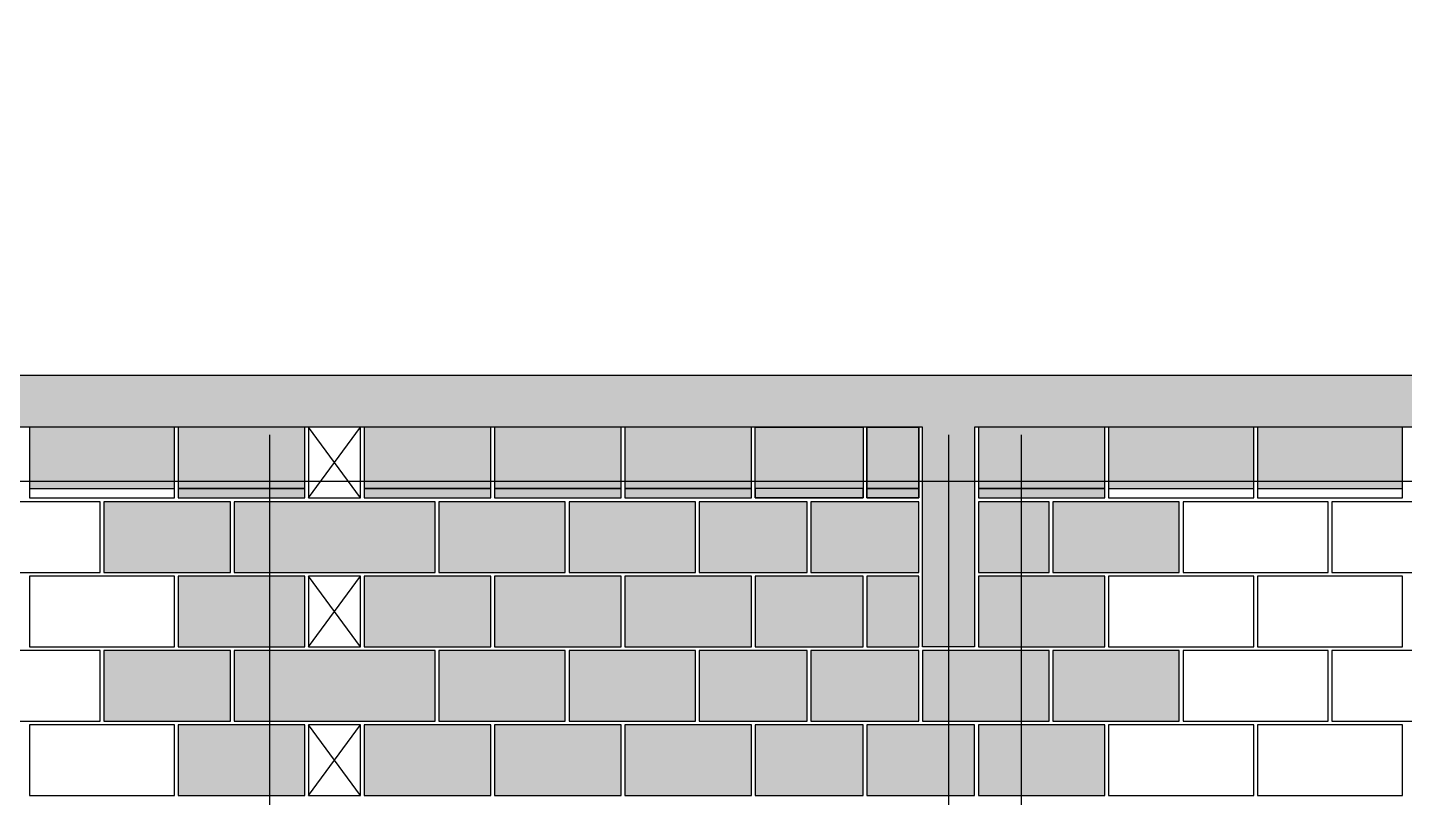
# Model space of a CAD drawing. Extents: x -1.9 to 86, y -1.6 to 60.9.
# Drawn here: x 16.45 to 23.85, y 33.05 to 37.19 of the extents above; entities that cross this region are included whole.
import ezdxf

# ---------------------------------------------------------------- set-up
doc = ezdxf.new("R2010")
doc.units = 0
doc.header["$MEASUREMENT"] = 0
doc.linetypes.add('ESTILO_TQS_0001', pattern=[0.45, 0.3, -0.15])
for name, color, linetype in [('33', 7, 'CONTINUOUS'), ('PENA_01', 1, 'CONTINUOUS'), ('PENA_02', 2, 'CONTINUOUS'), ('PENA_03', 3, 'CONTINUOUS'), ('PENA_05', 5, 'CONTINUOUS'), ('PENA_09', 254, 'CONTINUOUS'), ('PENA_11', 252, 'CONTINUOUS'), ('PENA_19', 240, 'CONTINUOUS'), ('PENA_21', 100, 'CONTINUOUS'), ('PENA_23', 50, 'CONTINUOUS'), ('PENA_27', 21, 'CONTINUOUS'), ('PENA_28', 135, 'CONTINUOUS')]:
    doc.layers.add(name, color=color, linetype=linetype)

msp = doc.modelspace()

# ---------------------------------------------------------------- linework, layer by layer
at = {"layer": '33', "linetype": 'Continuous'}
msp.add_lwpolyline([(21.2374, 34.7075), (21.2374, 34.6575), (20.9574, 34.6575), (20.9574, 34.7075), (21.2374, 34.7075)], dxfattribs=at)
for points in [[(21.2374, 34.7075), (21.2374, 34.6575), (20.9574, 34.6575)], [(21.2374, 34.7075), (20.9574, 34.6575), (20.9574, 34.7075)], [(21.2374, 34.7075), (20.9574, 34.7075), (21.2374, 34.7075)]]:
    msp.add_solid(points, dxfattribs=at)
at = {"layer": 'PENA_01', "linetype": 'Continuous'}
for p, q in [((16.4574, 34.7075), (17.2374, 34.7075)), ((17.2574, 34.7075), (17.9374, 34.7075)), ((18.2574, 34.7075), (18.9374, 34.7075)), ((18.9574, 34.7075), (19.6374, 34.7075)), ((19.6574, 34.7075), (20.3374, 34.7075)), ((21.5574, 34.7075), (22.2374, 34.7075)), ((22.2574, 34.7075), (23.0374, 34.7075)), ((23.0574, 34.7075), (23.8374, 34.7075))]:
    msp.add_line(p, q, dxfattribs=at)
at = {"layer": 'PENA_01', "linetype": 'ESTILO_TQS_0001'}
msp.add_line((20.9574, 34.7075), (21.2374, 34.7075), dxfattribs=at)
at = {"layer": 'PENA_02', "linetype": 'Continuous'}
for p, q in [((18.2374, 35.0375), (17.9574, 35.0375)), ((17.9574, 35.0375), (17.9574, 34.6575)), ((18.2374, 34.6575), (18.2374, 35.0375)), ((17.9574, 34.6575), (18.2374, 34.6575)), ((18.2374, 34.2375), (17.9574, 34.2375)), ((17.9574, 34.2375), (17.9574, 33.8575)), ((18.2374, 33.8575), (18.2374, 34.2375)), ((17.9574, 33.8575), (18.2374, 33.8575)), ((18.2374, 33.4375), (17.9574, 33.4375)), ((17.9574, 33.4375), (17.9574, 33.0575)), ((18.2374, 33.0575), (18.2374, 33.4375)), ((17.9574, 33.0575), (18.2374, 33.0575))]:
    msp.add_line(p, q, dxfattribs=at)
at = {"layer": 'PENA_02', "linetype": 'ESTILO_TQS_0001'}
msp.add_line((20.9374, 34.7075), (20.3574, 34.7075), dxfattribs=at)
at = {"layer": 'PENA_02', "linetype": 'Continuous'}
for points in [[(8.2574, 35.3175), (31.2374, 35.3175), (31.2374, 35.0375), (21.5374, 35.0375), (21.5374, 33.8575), (21.2574, 33.8575), (21.2574, 35.0375), (8.2574, 35.0375), (8.2574, 35.3175)], [(16.4574, 34.6575), (17.2374, 34.6575), (17.2374, 35.0375), (16.4574, 35.0375), (16.4574, 34.6575)], [(17.2574, 34.6575), (17.9374, 34.6575), (17.9374, 35.0375), (17.2574, 35.0375), (17.2574, 34.6575)], [(18.2574, 34.6575), (18.9374, 34.6575), (18.9374, 35.0375), (18.2574, 35.0375), (18.2574, 34.6575)], [(18.9574, 34.6575), (19.6374, 34.6575), (19.6374, 35.0375), (18.9574, 35.0375), (18.9574, 34.6575)], [(19.6574, 34.6575), (20.3374, 34.6575), (20.3374, 35.0375), (19.6574, 35.0375), (19.6574, 34.6575)], [(20.9374, 34.6575), (20.3574, 34.6575), (20.3574, 35.0375), (20.9374, 35.0375), (20.9374, 34.6575)], [(20.9574, 34.6575), (21.2374, 34.6575), (21.2374, 35.0375), (20.9574, 35.0375), (20.9574, 34.6575)], [(21.5574, 34.6575), (22.2374, 34.6575), (22.2374, 35.0375), (21.5574, 35.0375), (21.5574, 34.6575)], [(22.2574, 34.6575), (23.0374, 34.6575), (23.0374, 35.0375), (22.2574, 35.0375), (22.2574, 34.6575)], [(23.0574, 34.6575), (23.8374, 34.6575), (23.8374, 35.0375), (23.0574, 35.0375), (23.0574, 34.6575)], [(16.0574, 34.2575), (16.8374, 34.2575), (16.8374, 34.6375), (16.0574, 34.6375), (16.0574, 34.2575)], [(16.8574, 34.2575), (17.5374, 34.2575), (17.5374, 34.6375), (16.8574, 34.6375), (16.8574, 34.2575)], [(17.5574, 34.2575), (18.6374, 34.2575), (18.6374, 34.6375), (17.5574, 34.6375), (17.5574, 34.2575)], [(18.6574, 34.2575), (19.3374, 34.2575), (19.3374, 34.6375), (18.6574, 34.6375), (18.6574, 34.2575)], [(19.3574, 34.2575), (20.0374, 34.2575), (20.0374, 34.6375), (19.3574, 34.6375), (19.3574, 34.2575)], [(20.0574, 34.2575), (20.6374, 34.2575), (20.6374, 34.6375), (20.0574, 34.6375), (20.0574, 34.2575)], [(20.6574, 34.2575), (21.2374, 34.2575), (21.2374, 34.6375), (20.6574, 34.6375), (20.6574, 34.2575)], [(21.5574, 34.2575), (21.9374, 34.2575), (21.9374, 34.6375), (21.5574, 34.6375), (21.5574, 34.2575)], [(21.9574, 34.2575), (22.6374, 34.2575), (22.6374, 34.6375), (21.9574, 34.6375), (21.9574, 34.2575)], [(22.6574, 34.2575), (23.4374, 34.2575), (23.4374, 34.6375), (22.6574, 34.6375), (22.6574, 34.2575)], [(23.4574, 34.2575), (24.2374, 34.2575), (24.2374, 34.6375), (23.4574, 34.6375), (23.4574, 34.2575)], [(16.4574, 33.8575), (17.2374, 33.8575), (17.2374, 34.2375), (16.4574, 34.2375), (16.4574, 33.8575)], [(17.2574, 33.8575), (17.9374, 33.8575), (17.9374, 34.2375), (17.2574, 34.2375), (17.2574, 33.8575)], [(18.2574, 33.8575), (18.9374, 33.8575), (18.9374, 34.2375), (18.2574, 34.2375), (18.2574, 33.8575)], [(18.9574, 33.8575), (19.6374, 33.8575), (19.6374, 34.2375), (18.9574, 34.2375), (18.9574, 33.8575)], [(19.6574, 33.8575), (20.3374, 33.8575), (20.3374, 34.2375), (19.6574, 34.2375), (19.6574, 33.8575)], [(20.3574, 33.8575), (20.9374, 33.8575), (20.9374, 34.2375), (20.3574, 34.2375), (20.3574, 33.8575)], [(20.9578, 33.8575), (21.2378, 33.8575), (21.2378, 34.2375), (20.9578, 34.2375), (20.9578, 33.8575)], [(21.5574, 33.8575), (22.2374, 33.8575), (22.2374, 34.2375), (21.5574, 34.2375), (21.5574, 33.8575)], [(22.2574, 33.8575), (23.0374, 33.8575), (23.0374, 34.2375), (22.2574, 34.2375), (22.2574, 33.8575)], [(23.0574, 33.8575), (23.8374, 33.8575), (23.8374, 34.2375), (23.0574, 34.2375), (23.0574, 33.8575)], [(16.0574, 33.4575), (16.8374, 33.4575), (16.8374, 33.8375), (16.0574, 33.8375), (16.0574, 33.4575)], [(16.8574, 33.4575), (17.5374, 33.4575), (17.5374, 33.8375), (16.8574, 33.8375), (16.8574, 33.4575)], [(17.5574, 33.4575), (18.6374, 33.4575), (18.6374, 33.8375), (17.5574, 33.8375), (17.5574, 33.4575)], [(18.6574, 33.4575), (19.3374, 33.4575), (19.3374, 33.8375), (18.6574, 33.8375), (18.6574, 33.4575)], [(19.3574, 33.4575), (20.0374, 33.4575), (20.0374, 33.8375), (19.3574, 33.8375), (19.3574, 33.4575)], [(20.0574, 33.4575), (20.6374, 33.4575), (20.6374, 33.8375), (20.0574, 33.8375), (20.0574, 33.4575)], [(20.6574, 33.4575), (21.2374, 33.4575), (21.2374, 33.8375), (20.6574, 33.8375), (20.6574, 33.4575)], [(21.2574, 33.4575), (21.9374, 33.4575), (21.9374, 33.8375), (21.2574, 33.8375), (21.2574, 33.4575)], [(21.9574, 33.4575), (22.6374, 33.4575), (22.6374, 33.8375), (21.9574, 33.8375), (21.9574, 33.4575)], [(22.6574, 33.4575), (23.4374, 33.4575), (23.4374, 33.8375), (22.6574, 33.8375), (22.6574, 33.4575)], [(23.4574, 33.4575), (24.2374, 33.4575), (24.2374, 33.8375), (23.4574, 33.8375), (23.4574, 33.4575)], [(16.4574, 33.0575), (17.2374, 33.0575), (17.2374, 33.4375), (16.4574, 33.4375), (16.4574, 33.0575)], [(17.2574, 33.0575), (17.9374, 33.0575), (17.9374, 33.4375), (17.2574, 33.4375), (17.2574, 33.0575)], [(18.2574, 33.0575), (18.9374, 33.0575), (18.9374, 33.4375), (18.2574, 33.4375), (18.2574, 33.0575)], [(18.9574, 33.0575), (19.6374, 33.0575), (19.6374, 33.4375), (18.9574, 33.4375), (18.9574, 33.0575)], [(19.6574, 33.0575), (20.3374, 33.0575), (20.3374, 33.4375), (19.6574, 33.4375), (19.6574, 33.0575)], [(20.3574, 33.0575), (20.9374, 33.0575), (20.9374, 33.4375), (20.3574, 33.4375), (20.3574, 33.0575)], [(20.9574, 33.0575), (21.5374, 33.0575), (21.5374, 33.4375), (20.9574, 33.4375), (20.9574, 33.0575)], [(21.5574, 33.0575), (22.2374, 33.0575), (22.2374, 33.4375), (21.5574, 33.4375), (21.5574, 33.0575)], [(22.2574, 33.0575), (23.0374, 33.0575), (23.0374, 33.4375), (22.2574, 33.4375), (22.2574, 33.0575)], [(23.0574, 33.0575), (23.8374, 33.0575), (23.8374, 33.4375), (23.0574, 33.4375), (23.0574, 33.0575)]]:
    msp.add_lwpolyline(points, dxfattribs=at)
at = {"layer": 'PENA_03', "linetype": 'Continuous'}
for p, q in [((17.9574, 34.6575), (18.2374, 35.0375)), ((18.2374, 34.6575), (17.9574, 35.0375)), ((17.9574, 33.8575), (18.2374, 34.2375)), ((18.2374, 33.8575), (17.9574, 34.2375)), ((17.9574, 33.0575), (18.2374, 33.4375)), ((18.2374, 33.0575), (17.9574, 33.4375))]:
    msp.add_line(p, q, dxfattribs=at)
at = {"layer": 'PENA_05', "linetype": 'Continuous'}
for p, q in [((8.3574, 34.7473), (20.1474, 34.7476)), ((19.3474, 34.7474), (31.1374, 34.7476))]:
    msp.add_line(p, q, dxfattribs=at)
for points in [[(17.7474, 34.9975), (17.7474, 29.4375)], [(21.3974, 34.9975), (21.3974, 29.4375)], [(21.7874, 34.9975), (21.7874, 29.4375)]]:
    msp.add_lwpolyline(points, dxfattribs=at)
at = {"layer": 'PENA_09', "linetype": 'Continuous'}
for points in [[(16.4574, 34.7075), (17.2374, 34.7075), (17.2374, 35.0375), (16.4574, 35.0375), (16.4574, 34.7075)], [(17.2574, 34.7075), (17.9374, 34.7075), (17.9374, 35.0375), (17.2574, 35.0375), (17.2574, 34.7075)], [(18.2574, 34.7075), (18.9374, 34.7075), (18.9374, 35.0375), (18.2574, 35.0375), (18.2574, 34.7075)], [(18.9574, 34.7075), (19.6374, 34.7075), (19.6374, 35.0375), (18.9574, 35.0375), (18.9574, 34.7075)], [(19.6574, 34.7075), (20.3374, 34.7075), (20.3374, 35.0375), (19.6574, 35.0375), (19.6574, 34.7075)], [(20.3574, 35.0375), (20.9374, 35.0375), (20.9374, 34.7075), (20.3574, 34.7075), (20.3574, 35.0375)], [(20.9574, 34.7075), (20.9574, 35.0375), (21.2374, 35.0375), (21.2374, 34.7075), (20.9574, 34.7075)], [(21.2374, 35.0375), (20.9574, 35.0375), (20.9574, 34.7075), (21.2374, 34.7075), (21.2374, 35.0375)], [(21.5574, 34.7075), (22.2374, 34.7075), (22.2374, 35.0375), (21.5574, 35.0375), (21.5574, 34.7075)], [(22.2574, 34.7075), (23.0374, 34.7075), (23.0374, 35.0375), (22.2574, 35.0375), (22.2574, 34.7075)], [(23.0574, 34.7075), (23.8374, 34.7075), (23.8374, 35.0375), (23.0574, 35.0375), (23.0574, 34.7075)]]:
    msp.add_lwpolyline(points, dxfattribs=at)
for points in [[(16.4574, 34.7075), (17.2374, 34.7075), (17.2374, 35.0375)], [(16.4574, 34.7075), (17.2374, 35.0375), (16.4574, 35.0375)], [(16.4574, 34.7075), (16.4574, 35.0375), (16.4574, 34.7075)], [(17.2574, 34.7075), (17.9374, 34.7075), (17.9374, 35.0375)], [(17.2574, 34.7075), (17.9374, 35.0375), (17.2574, 35.0375)], [(17.2574, 34.7075), (17.2574, 35.0375), (17.2574, 34.7075)], [(18.2574, 34.7075), (18.9374, 34.7075), (18.9374, 35.0375)], [(18.2574, 34.7075), (18.9374, 35.0375), (18.2574, 35.0375)], [(18.2574, 34.7075), (18.2574, 35.0375), (18.2574, 34.7075)], [(18.9574, 34.7075), (19.6374, 34.7075), (19.6374, 35.0375)], [(18.9574, 34.7075), (19.6374, 35.0375), (18.9574, 35.0375)], [(18.9574, 34.7075), (18.9574, 35.0375), (18.9574, 34.7075)], [(19.6574, 34.7075), (20.3374, 34.7075), (20.3374, 35.0375)], [(19.6574, 34.7075), (20.3374, 35.0375), (19.6574, 35.0375)], [(19.6574, 34.7075), (19.6574, 35.0375), (19.6574, 34.7075)], [(20.3574, 35.0375), (20.9374, 35.0375), (20.9374, 34.7075)], [(20.3574, 35.0375), (20.9374, 34.7075), (20.3574, 34.7075)], [(20.3574, 35.0375), (20.3574, 34.7075), (20.3574, 35.0375)], [(20.9574, 34.7075), (20.9574, 35.0375), (21.2374, 35.0375)], [(20.9574, 34.7075), (21.2374, 35.0375), (21.2374, 34.7075)], [(21.2374, 35.0375), (20.9574, 35.0375), (20.9574, 34.7075)], [(21.2374, 35.0375), (20.9574, 34.7075), (21.2374, 34.7075)], [(21.2374, 35.0375), (21.2374, 34.7075), (21.2374, 35.0375)], [(21.5574, 34.7075), (22.2374, 34.7075), (22.2374, 35.0375)], [(21.5574, 34.7075), (22.2374, 35.0375), (21.5574, 35.0375)], [(21.5574, 34.7075), (21.5574, 35.0375), (21.5574, 34.7075)], [(22.2574, 34.7075), (23.0374, 34.7075), (23.0374, 35.0375)], [(22.2574, 34.7075), (23.0374, 35.0375), (22.2574, 35.0375)], [(22.2574, 34.7075), (22.2574, 35.0375), (22.2574, 34.7075)], [(23.0574, 34.7075), (23.8374, 34.7075), (23.8374, 35.0375)], [(23.0574, 34.7075), (23.8374, 35.0375), (23.0574, 35.0375)], [(23.0574, 34.7075), (23.0574, 35.0375), (23.0574, 34.7075)], [(20.9574, 34.7075), (21.2374, 34.7075), (20.9574, 34.7075)]]:
    msp.add_solid(points, dxfattribs=at)
at = {"layer": 'PENA_11', "linetype": 'Continuous'}
for points in [[(21.2574, 35.0375), (8.2574, 35.0375), (8.2574, 35.3175)], [(21.2574, 35.0375), (8.2574, 35.3175), (31.2374, 35.3175)], [(21.2574, 35.0375), (31.2374, 35.3175), (21.5374, 35.0375)], [(21.5374, 35.0375), (31.2374, 35.3175), (31.2374, 35.0375)], [(21.2574, 35.0375), (21.5374, 35.0375), (21.5374, 33.8575)], [(21.2574, 35.0375), (21.5374, 33.8575), (21.2574, 33.8575)]]:
    msp.add_solid(points, dxfattribs=at)
at = {"layer": 'PENA_19', "linetype": 'Continuous'}
for points in [[(17.5574, 34.2575), (18.6374, 34.2575), (18.6374, 34.6375), (17.5574, 34.6375), (17.5574, 34.2575)], [(17.5574, 33.4575), (18.6374, 33.4575), (18.6374, 33.8375), (17.5574, 33.8375), (17.5574, 33.4575)]]:
    msp.add_lwpolyline(points, dxfattribs=at)
for points in [[(17.5574, 34.2575), (18.6374, 34.2575), (18.6374, 34.6375)], [(17.5574, 34.2575), (18.6374, 34.6375), (17.5574, 34.6375)], [(17.5574, 34.2575), (17.5574, 34.6375), (17.5574, 34.2575)], [(17.5574, 33.4575), (18.6374, 33.4575), (18.6374, 33.8375)], [(17.5574, 33.4575), (18.6374, 33.8375), (17.5574, 33.8375)], [(17.5574, 33.4575), (17.5574, 33.8375), (17.5574, 33.4575)]]:
    msp.add_solid(points, dxfattribs=at)
at = {"layer": 'PENA_21', "linetype": 'Continuous'}
for points in [[(17.2574, 34.6575), (17.9374, 34.6575), (17.9374, 34.7075), (17.2574, 34.7075), (17.2574, 34.6575)], [(18.2574, 34.6575), (18.9374, 34.6575), (18.9374, 34.7075), (18.2574, 34.7075), (18.2574, 34.6575)], [(18.9574, 34.6575), (19.6374, 34.6575), (19.6374, 34.7075), (18.9574, 34.7075), (18.9574, 34.6575)], [(19.6574, 34.6575), (20.3374, 34.6575), (20.3374, 34.7075), (19.6574, 34.7075), (19.6574, 34.6575)], [(21.5574, 34.6575), (22.2374, 34.6575), (22.2374, 34.7075), (21.5574, 34.7075), (21.5574, 34.6575)], [(16.8574, 34.2575), (17.5374, 34.2575), (17.5374, 34.6375), (16.8574, 34.6375), (16.8574, 34.2575)], [(18.6574, 34.2575), (19.3374, 34.2575), (19.3374, 34.6375), (18.6574, 34.6375), (18.6574, 34.2575)], [(19.3574, 34.2575), (20.0374, 34.2575), (20.0374, 34.6375), (19.3574, 34.6375), (19.3574, 34.2575)], [(21.9574, 34.2575), (22.6374, 34.2575), (22.6374, 34.6375), (21.9574, 34.6375), (21.9574, 34.2575)], [(17.2574, 33.8575), (17.9374, 33.8575), (17.9374, 34.2375), (17.2574, 34.2375), (17.2574, 33.8575)], [(18.2574, 33.8575), (18.9374, 33.8575), (18.9374, 34.2375), (18.2574, 34.2375), (18.2574, 33.8575)], [(18.9574, 33.8575), (19.6374, 33.8575), (19.6374, 34.2375), (18.9574, 34.2375), (18.9574, 33.8575)], [(19.6574, 33.8575), (20.3374, 33.8575), (20.3374, 34.2375), (19.6574, 34.2375), (19.6574, 33.8575)], [(21.5574, 33.8575), (22.2374, 33.8575), (22.2374, 34.2375), (21.5574, 34.2375), (21.5574, 33.8575)], [(16.8574, 33.4575), (17.5374, 33.4575), (17.5374, 33.8375), (16.8574, 33.8375), (16.8574, 33.4575)], [(18.6574, 33.4575), (19.3374, 33.4575), (19.3374, 33.8375), (18.6574, 33.8375), (18.6574, 33.4575)], [(19.3574, 33.4575), (20.0374, 33.4575), (20.0374, 33.8375), (19.3574, 33.8375), (19.3574, 33.4575)], [(21.2574, 33.4575), (21.9374, 33.4575), (21.9374, 33.8375), (21.2574, 33.8375), (21.2574, 33.4575)], [(21.9574, 33.4575), (22.6374, 33.4575), (22.6374, 33.8375), (21.9574, 33.8375), (21.9574, 33.4575)], [(17.2574, 33.0575), (17.9374, 33.0575), (17.9374, 33.4375), (17.2574, 33.4375), (17.2574, 33.0575)], [(18.2574, 33.0575), (18.9374, 33.0575), (18.9374, 33.4375), (18.2574, 33.4375), (18.2574, 33.0575)], [(18.9574, 33.0575), (19.6374, 33.0575), (19.6374, 33.4375), (18.9574, 33.4375), (18.9574, 33.0575)], [(19.6574, 33.0575), (20.3374, 33.0575), (20.3374, 33.4375), (19.6574, 33.4375), (19.6574, 33.0575)], [(21.5574, 33.0575), (22.2374, 33.0575), (22.2374, 33.4375), (21.5574, 33.4375), (21.5574, 33.0575)]]:
    msp.add_lwpolyline(points, dxfattribs=at)
for points in [[(17.2574, 34.6575), (17.9374, 34.6575), (17.9374, 34.7075)], [(17.2574, 34.6575), (17.9374, 34.7075), (17.2574, 34.7075)], [(17.2574, 34.6575), (17.2574, 34.7075), (17.2574, 34.6575)], [(18.2574, 34.6575), (18.9374, 34.6575), (18.9374, 34.7075)], [(18.2574, 34.6575), (18.9374, 34.7075), (18.2574, 34.7075)], [(18.2574, 34.6575), (18.2574, 34.7075), (18.2574, 34.6575)], [(18.9574, 34.6575), (19.6374, 34.6575), (19.6374, 34.7075)], [(18.9574, 34.6575), (19.6374, 34.7075), (18.9574, 34.7075)], [(18.9574, 34.6575), (18.9574, 34.7075), (18.9574, 34.6575)], [(19.6574, 34.6575), (20.3374, 34.6575), (20.3374, 34.7075)], [(19.6574, 34.6575), (20.3374, 34.7075), (19.6574, 34.7075)], [(19.6574, 34.6575), (19.6574, 34.7075), (19.6574, 34.6575)], [(21.5574, 34.6575), (22.2374, 34.6575), (22.2374, 34.7075)], [(21.5574, 34.6575), (22.2374, 34.7075), (21.5574, 34.7075)], [(21.5574, 34.6575), (21.5574, 34.7075), (21.5574, 34.6575)], [(16.8574, 34.2575), (17.5374, 34.2575), (17.5374, 34.6375)], [(16.8574, 34.2575), (17.5374, 34.6375), (16.8574, 34.6375)], [(16.8574, 34.2575), (16.8574, 34.6375), (16.8574, 34.2575)], [(18.6574, 34.2575), (19.3374, 34.2575), (19.3374, 34.6375)], [(18.6574, 34.2575), (19.3374, 34.6375), (18.6574, 34.6375)], [(18.6574, 34.2575), (18.6574, 34.6375), (18.6574, 34.2575)], [(19.3574, 34.2575), (20.0374, 34.2575), (20.0374, 34.6375)], [(19.3574, 34.2575), (20.0374, 34.6375), (19.3574, 34.6375)], [(19.3574, 34.2575), (19.3574, 34.6375), (19.3574, 34.2575)], [(21.9574, 34.2575), (22.6374, 34.2575), (22.6374, 34.6375)], [(21.9574, 34.2575), (22.6374, 34.6375), (21.9574, 34.6375)], [(21.9574, 34.2575), (21.9574, 34.6375), (21.9574, 34.2575)], [(17.2574, 33.8575), (17.9374, 33.8575), (17.9374, 34.2375)], [(17.2574, 33.8575), (17.9374, 34.2375), (17.2574, 34.2375)], [(17.2574, 33.8575), (17.2574, 34.2375), (17.2574, 33.8575)], [(18.2574, 33.8575), (18.9374, 33.8575), (18.9374, 34.2375)], [(18.2574, 33.8575), (18.9374, 34.2375), (18.2574, 34.2375)], [(18.2574, 33.8575), (18.2574, 34.2375), (18.2574, 33.8575)], [(18.9574, 33.8575), (19.6374, 33.8575), (19.6374, 34.2375)], [(18.9574, 33.8575), (19.6374, 34.2375), (18.9574, 34.2375)], [(18.9574, 33.8575), (18.9574, 34.2375), (18.9574, 33.8575)], [(19.6574, 33.8575), (20.3374, 33.8575), (20.3374, 34.2375)], [(19.6574, 33.8575), (20.3374, 34.2375), (19.6574, 34.2375)], [(19.6574, 33.8575), (19.6574, 34.2375), (19.6574, 33.8575)], [(21.5574, 33.8575), (22.2374, 33.8575), (22.2374, 34.2375)], [(21.5574, 33.8575), (22.2374, 34.2375), (21.5574, 34.2375)], [(21.5574, 33.8575), (21.5574, 34.2375), (21.5574, 33.8575)], [(16.8574, 33.4575), (17.5374, 33.4575), (17.5374, 33.8375)], [(16.8574, 33.4575), (17.5374, 33.8375), (16.8574, 33.8375)], [(16.8574, 33.4575), (16.8574, 33.8375), (16.8574, 33.4575)], [(18.6574, 33.4575), (19.3374, 33.4575), (19.3374, 33.8375)], [(18.6574, 33.4575), (19.3374, 33.8375), (18.6574, 33.8375)], [(18.6574, 33.4575), (18.6574, 33.8375), (18.6574, 33.4575)], [(19.3574, 33.4575), (20.0374, 33.4575), (20.0374, 33.8375)], [(19.3574, 33.4575), (20.0374, 33.8375), (19.3574, 33.8375)], [(19.3574, 33.4575), (19.3574, 33.8375), (19.3574, 33.4575)], [(21.2574, 33.4575), (21.9374, 33.4575), (21.9374, 33.8375)], [(21.2574, 33.4575), (21.9374, 33.8375), (21.2574, 33.8375)], [(21.2574, 33.4575), (21.2574, 33.8375), (21.2574, 33.4575)], [(21.9574, 33.4575), (22.6374, 33.4575), (22.6374, 33.8375)], [(21.9574, 33.4575), (22.6374, 33.8375), (21.9574, 33.8375)], [(21.9574, 33.4575), (21.9574, 33.8375), (21.9574, 33.4575)], [(17.2574, 33.0575), (17.9374, 33.0575), (17.9374, 33.4375)], [(17.2574, 33.0575), (17.9374, 33.4375), (17.2574, 33.4375)], [(17.2574, 33.0575), (17.2574, 33.4375), (17.2574, 33.0575)], [(18.2574, 33.0575), (18.9374, 33.0575), (18.9374, 33.4375)], [(18.2574, 33.0575), (18.9374, 33.4375), (18.2574, 33.4375)], [(18.2574, 33.0575), (18.2574, 33.4375), (18.2574, 33.0575)], [(18.9574, 33.0575), (19.6374, 33.0575), (19.6374, 33.4375)], [(18.9574, 33.0575), (19.6374, 33.4375), (18.9574, 33.4375)], [(18.9574, 33.0575), (18.9574, 33.4375), (18.9574, 33.0575)], [(19.6574, 33.0575), (20.3374, 33.0575), (20.3374, 33.4375)], [(19.6574, 33.0575), (20.3374, 33.4375), (19.6574, 33.4375)], [(19.6574, 33.0575), (19.6574, 33.4375), (19.6574, 33.0575)], [(21.5574, 33.0575), (22.2374, 33.0575), (22.2374, 33.4375)], [(21.5574, 33.0575), (22.2374, 33.4375), (21.5574, 33.4375)], [(21.5574, 33.0575), (21.5574, 33.4375), (21.5574, 33.0575)]]:
    msp.add_solid(points, dxfattribs=at)
at = {"layer": 'PENA_23', "linetype": 'Continuous'}
msp.add_lwpolyline([(21.5574, 34.2575), (21.9374, 34.2575), (21.9374, 34.6375), (21.5574, 34.6375), (21.5574, 34.2575)], dxfattribs=at)
for points in [[(21.5574, 34.2575), (21.9374, 34.2575), (21.9374, 34.6375)], [(21.5574, 34.2575), (21.9374, 34.6375), (21.5574, 34.6375)], [(21.5574, 34.2575), (21.5574, 34.6375), (21.5574, 34.2575)]]:
    msp.add_solid(points, dxfattribs=at)
at = {"layer": 'PENA_27', "linetype": 'Continuous'}
for points in [[(20.3574, 34.6575), (20.9374, 34.6575), (20.9374, 34.7075), (20.3574, 34.7075), (20.3574, 34.6575)], [(20.0574, 34.2575), (20.6374, 34.2575), (20.6374, 34.6375), (20.0574, 34.6375), (20.0574, 34.2575)], [(20.6574, 34.2575), (21.2374, 34.2575), (21.2374, 34.6375), (20.6574, 34.6375), (20.6574, 34.2575)], [(20.3574, 33.8575), (20.9374, 33.8575), (20.9374, 34.2375), (20.3574, 34.2375), (20.3574, 33.8575)], [(20.0574, 33.4575), (20.6374, 33.4575), (20.6374, 33.8375), (20.0574, 33.8375), (20.0574, 33.4575)], [(20.6574, 33.4575), (21.2374, 33.4575), (21.2374, 33.8375), (20.6574, 33.8375), (20.6574, 33.4575)], [(20.3574, 33.0575), (20.9374, 33.0575), (20.9374, 33.4375), (20.3574, 33.4375), (20.3574, 33.0575)], [(20.9574, 33.0575), (21.5374, 33.0575), (21.5374, 33.4375), (20.9574, 33.4375), (20.9574, 33.0575)]]:
    msp.add_lwpolyline(points, dxfattribs=at)
for points in [[(20.3574, 34.6575), (20.9374, 34.6575), (20.9374, 34.7075)], [(20.3574, 34.6575), (20.9374, 34.7075), (20.3574, 34.7075)], [(20.3574, 34.6575), (20.3574, 34.7075), (20.3574, 34.6575)], [(20.0574, 34.2575), (20.6374, 34.2575), (20.6374, 34.6375)], [(20.0574, 34.2575), (20.6374, 34.6375), (20.0574, 34.6375)], [(20.0574, 34.2575), (20.0574, 34.6375), (20.0574, 34.2575)], [(20.6574, 34.2575), (21.2374, 34.2575), (21.2374, 34.6375)], [(20.6574, 34.2575), (21.2374, 34.6375), (20.6574, 34.6375)], [(20.6574, 34.2575), (20.6574, 34.6375), (20.6574, 34.2575)], [(20.3574, 33.8575), (20.9374, 33.8575), (20.9374, 34.2375)], [(20.3574, 33.8575), (20.9374, 34.2375), (20.3574, 34.2375)], [(20.3574, 33.8575), (20.3574, 34.2375), (20.3574, 33.8575)], [(20.0574, 33.4575), (20.6374, 33.4575), (20.6374, 33.8375)], [(20.0574, 33.4575), (20.6374, 33.8375), (20.0574, 33.8375)], [(20.0574, 33.4575), (20.0574, 33.8375), (20.0574, 33.4575)], [(20.6574, 33.4575), (21.2374, 33.4575), (21.2374, 33.8375)], [(20.6574, 33.4575), (21.2374, 33.8375), (20.6574, 33.8375)], [(20.6574, 33.4575), (20.6574, 33.8375), (20.6574, 33.4575)], [(20.3574, 33.0575), (20.9374, 33.0575), (20.9374, 33.4375)], [(20.3574, 33.0575), (20.9374, 33.4375), (20.3574, 33.4375)], [(20.3574, 33.0575), (20.3574, 33.4375), (20.3574, 33.0575)], [(20.9574, 33.0575), (21.5374, 33.0575), (21.5374, 33.4375)], [(20.9574, 33.0575), (21.5374, 33.4375), (20.9574, 33.4375)], [(20.9574, 33.0575), (20.9574, 33.4375), (20.9574, 33.0575)]]:
    msp.add_solid(points, dxfattribs=at)
at = {"layer": 'PENA_28', "linetype": 'Continuous'}
for points in [[(21.2374, 34.6575), (20.9574, 34.6575), (20.9574, 34.7075), (21.2374, 34.7075), (21.2374, 34.6575)], [(20.9578, 33.8575), (21.2378, 33.8575), (21.2378, 34.2375), (20.9578, 34.2375), (20.9578, 33.8575)]]:
    msp.add_lwpolyline(points, dxfattribs=at)
for points in [[(21.2374, 34.6575), (20.9574, 34.6575), (20.9574, 34.7075)], [(21.2374, 34.6575), (20.9574, 34.7075), (21.2374, 34.7075)], [(21.2374, 34.6575), (21.2374, 34.7075), (21.2374, 34.6575)], [(20.9578, 33.8575), (21.2378, 33.8575), (21.2378, 34.2375)], [(20.9578, 33.8575), (21.2378, 34.2375), (20.9578, 34.2375)], [(20.9578, 33.8575), (20.9578, 34.2375), (20.9578, 33.8575)]]:
    msp.add_solid(points, dxfattribs=at)

doc.saveas('drawing.dxf')
